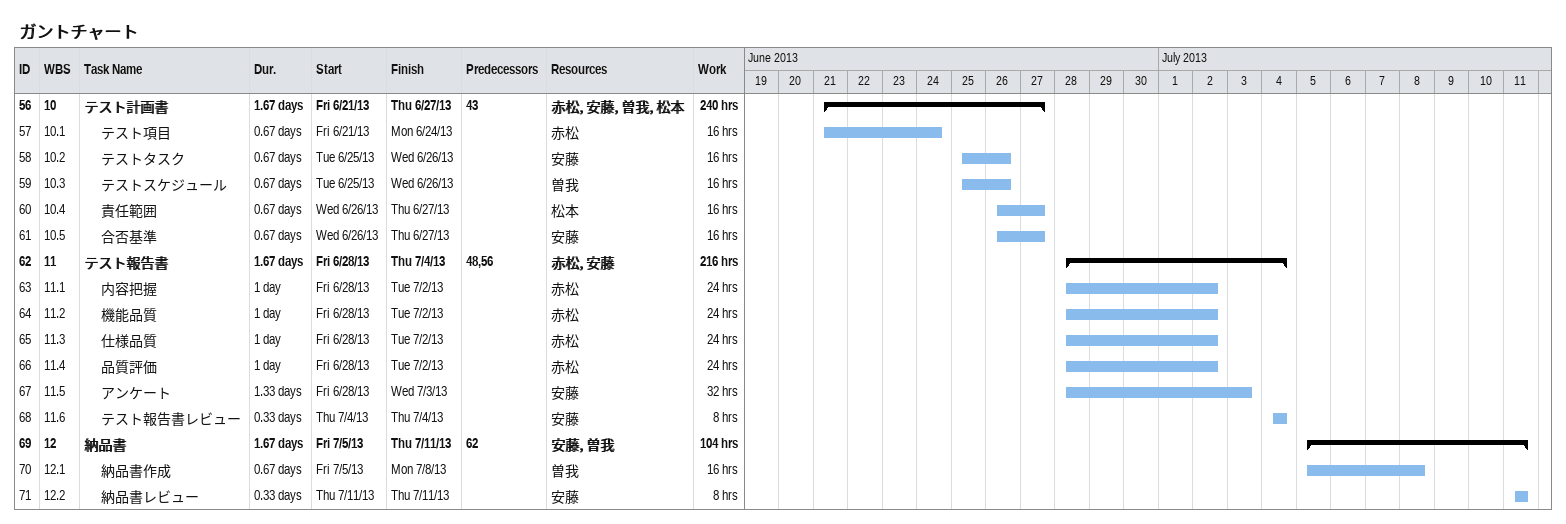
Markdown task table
ガントチャート

| ID | WBS | Task | Duration | Start | Finish | Predecessors | Resources | Work (h) |
|---|---|---|---|---|---|---|---|---|
| 56 | 10 | **テスト計画書** | 1.67d | 2013-06-21 | 2013-06-27 | 43 | 赤松, 安藤, 曽我, 松本 | 240 |
| 57 | 10.1 | テスト項目 | 0.67d | 2013-06-21 | 2013-06-24 |  | 赤松 | 16 |
| 58 | 10.2 | テストタスク | 0.67d | 2013-06-25 | 2013-06-26 |  | 安藤 | 16 |
| 59 | 10.3 | テストスケジュール | 0.67d | 2013-06-25 | 2013-06-26 |  | 曽我 | 16 |
| 60 | 10.4 | 責任範囲 | 0.67d | 2013-06-26 | 2013-06-27 |  | 松本 | 16 |
| 61 | 10.5 | 合否基準 | 0.67d | 2013-06-26 | 2013-06-27 |  | 安藤 | 16 |
| 62 | 11 | **テスト報告書** | 1.67d | 2013-06-28 | 2013-07-04 | 48, 56 | 赤松, 安藤 | 216 |
| 63 | 11.1 | 内容把握 | 1d | 2013-06-28 | 2013-07-02 |  | 赤松 | 24 |
| 64 | 11.2 | 機能品質 | 1d | 2013-06-28 | 2013-07-02 |  | 赤松 | 24 |
| 65 | 11.3 | 仕様品質 | 1d | 2013-06-28 | 2013-07-02 |  | 赤松 | 24 |
| 66 | 11.4 | 品質評価 | 1d | 2013-06-28 | 2013-07-02 |  | 赤松 | 24 |
| 67 | 11.5 | アンケート | 1.33d | 2013-06-28 | 2013-07-03 |  | 安藤 | 32 |
| 68 | 11.6 | テスト報告書レビュー | 0.33d | 2013-07-04 | 2013-07-04 |  | 安藤 | 8 |
| 69 | 12 | **納品書** | 1.67d | 2013-07-05 | 2013-07-11 | 62 | 安藤, 曽我 | 104 |
| 70 | 12.1 | 納品書作成 | 0.67d | 2013-07-05 | 2013-07-08 |  | 曽我 | 16 |
| 71 | 12.2 | 納品書レビュー | 0.33d | 2013-07-11 | 2013-07-11 |  | 安藤 | 8 |
